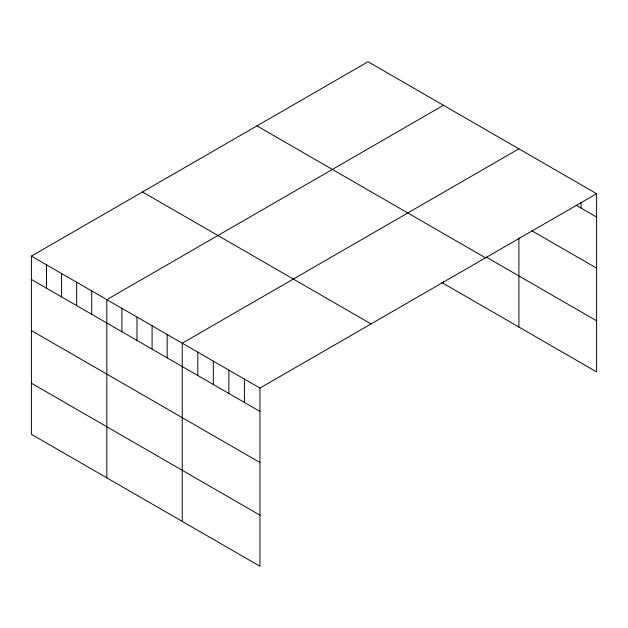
<?xml version="1.0" encoding="UTF-8"?>
<svg xmlns="http://www.w3.org/2000/svg" width="628" height="628" viewBox="0 0 628 628"><rect width="100%" height="100%" fill="white"/><g stroke="black" fill="none" stroke-linecap="round" stroke-linejoin="round"><path stroke-width="0.94" d="M31.4 256.106L259.953 388.065L259.953 566.252L31.4 434.301L31.4 256.106L368.047 61.748L596.6 193.699L596.6 371.894L441.79 282.514M443.47 105.292L106.823 299.65L106.823 477.845M518.893 148.836L182.246 343.194L182.246 521.389M259.953 388.065L596.6 193.699M576.151 205.254L596.6 217.06M531.979 230.845L596.6 268.156M486.205 257.064L596.6 320.798M256.954 125.883L485.507 257.841M142.493 191.964L371.046 323.922M31.4 279.468L259.953 411.419M31.4 330.564L259.953 462.514M31.4 383.206L259.953 515.156M581.057 202.247L581.057 208.088M518.893 237.91L518.893 327.031M443.47 281.595L443.47 283.487M244.41 379.092L244.41 402.446M228.875 370.112L228.875 393.473M213.332 361.139L213.332 384.501M197.789 352.167L197.789 375.528M167.166 334.489L167.166 357.842M152.078 325.775L152.078 349.137M136.99 317.069L136.99 340.431M121.911 308.364L121.911 331.717M91.735 290.945L91.735 314.298M76.655 282.231L76.655 305.593M61.568 273.525L61.568 296.879M46.488 264.812L46.488 288.174"/></g></svg>
